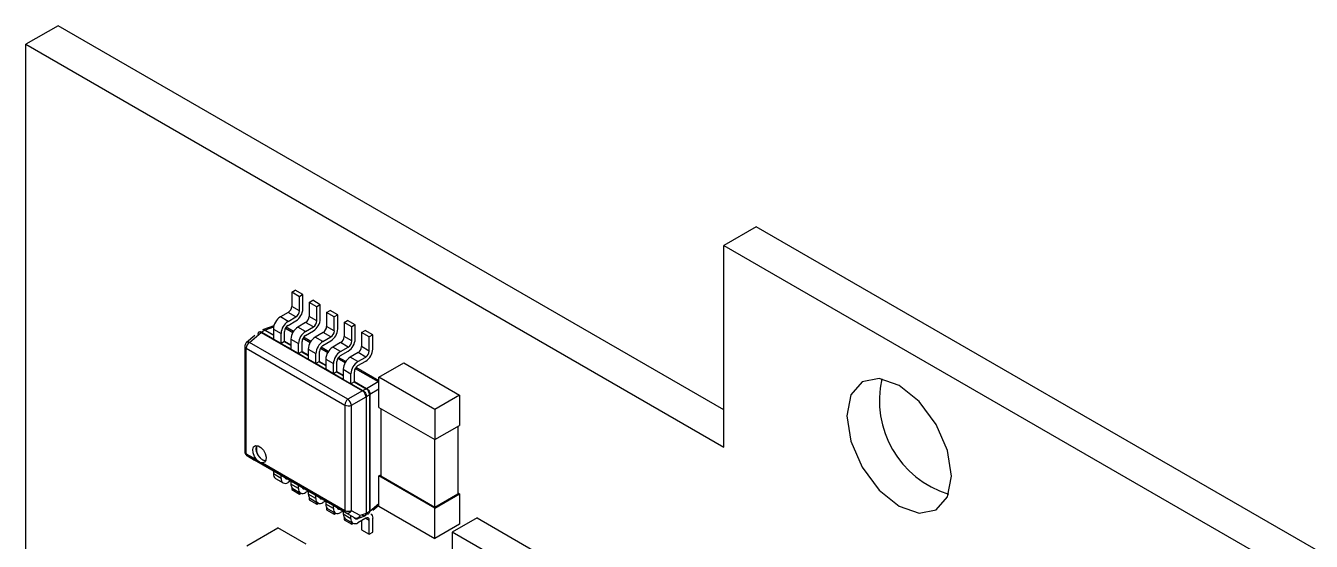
# Model space of a CAD drawing. Header units: millimetres. Extents: x -3 to 395, y 18 to 269.
# Drawn here: x 292.12 to 318.17, y 138.36 to 148.82 of the extents above; entities that cross this region are included whole.
import ezdxf

# ---------------------------------------------------------------- set-up
doc = ezdxf.new("R2010")
doc.units = ezdxf.units.MM

msp = doc.modelspace()

# ---------------------------------------------------------------- linework, layer by layer
at = {"color": 7, "linetype": 'Continuous', "lineweight": 25}
for p, q in [((292.779, 148.816), (292.124, 148.439)), ((306.266, 141.03), (292.779, 148.816)), ((292.124, 137.186), (292.124, 148.439)), ((292.124, 148.439), (306.266, 140.274)), ((306.921, 144.735), (306.266, 144.357)), ((363.489, 112.079), (306.921, 144.735)), ((306.266, 140.274), (306.266, 144.357)), ((306.266, 144.357), (362.834, 111.701)), ((297.512, 143.412), (297.583, 143.452)), ((297.668, 143.322), (297.512, 143.412)), ((297.512, 143.412), (297.512, 143.126)), ((297.739, 143.363), (297.583, 143.452)), ((297.739, 143.363), (297.668, 143.322)), ((297.668, 143.036), (297.668, 143.322)), ((297.739, 143.077), (297.739, 143.363)), ((297.866, 143.207), (297.937, 143.248)), ((298.092, 143.158), (297.937, 143.248)), ((297.442, 143.003), (297.283, 142.911)), ((297.597, 142.913), (297.442, 143.003)), ((297.668, 143.036), (297.512, 143.126)), ((298.022, 143.118), (297.866, 143.207)), ((297.866, 143.207), (297.866, 142.922)), ((298.092, 143.158), (298.022, 143.118)), ((298.022, 142.832), (298.022, 143.118)), ((298.092, 142.873), (298.092, 143.158)), ((298.22, 143.003), (298.29, 143.044)), ((298.375, 142.914), (298.22, 143.003)), ((298.22, 143.003), (298.22, 142.718)), ((298.446, 142.954), (298.29, 143.044)), ((297.15, 142.73), (296.92, 142.647)), ((297.438, 142.822), (297.283, 142.911)), ((297.438, 142.822), (297.597, 142.913)), ((297.438, 142.74), (297.597, 142.832)), ((297.795, 142.799), (297.636, 142.707)), ((297.792, 142.618), (297.636, 142.707)), ((297.792, 142.618), (297.951, 142.709)), ((297.951, 142.709), (297.795, 142.799)), ((298.022, 142.832), (297.866, 142.922)), ((298.375, 142.628), (298.22, 142.718)), ((298.446, 142.954), (298.375, 142.914)), ((298.375, 142.628), (298.375, 142.914)), ((298.446, 142.669), (298.446, 142.954)), ((298.573, 142.799), (298.644, 142.84)), ((298.729, 142.709), (298.573, 142.799)), ((298.573, 142.799), (298.573, 142.513)), ((298.799, 142.75), (298.644, 142.84)), ((298.799, 142.75), (298.729, 142.709)), ((298.729, 142.424), (298.729, 142.709)), ((298.799, 142.464), (298.799, 142.75)), ((296.768, 142.537), (296.599, 142.394)), ((296.657, 142.394), (296.897, 142.599)), ((296.905, 142.603), (296.897, 142.599)), ((296.897, 142.599), (298.948, 141.415)), ((296.968, 142.64), (296.905, 142.603)), ((296.975, 142.644), (296.968, 142.64)), ((297.141, 142.666), (297.297, 142.577)), ((297.141, 142.666), (297.141, 142.462)), ((297.297, 142.373), (297.141, 142.462)), ((297.297, 142.373), (297.297, 142.577)), ((297.368, 142.413), (297.368, 142.618)), ((297.546, 142.618), (297.398, 142.703)), ((297.495, 142.462), (297.65, 142.373)), ((297.495, 142.462), (297.495, 142.258)), ((297.9, 142.414), (297.752, 142.499)), ((297.792, 142.536), (297.951, 142.628)), ((298.149, 142.595), (297.99, 142.503)), ((298.145, 142.413), (297.99, 142.503)), ((298.145, 142.413), (298.304, 142.505)), ((298.304, 142.505), (298.149, 142.595)), ((298.729, 142.424), (298.573, 142.513)), ((298.927, 142.595), (298.997, 142.636)), ((299.082, 142.505), (298.927, 142.595)), ((298.927, 142.595), (298.927, 142.309)), ((299.153, 142.546), (298.997, 142.636)), ((299.153, 142.546), (299.082, 142.505)), ((299.082, 142.22), (299.082, 142.505)), ((299.153, 142.26), (299.153, 142.546)), ((296.564, 142.317), (296.564, 140.179)), ((296.593, 142.277), (298.587, 141.125)), ((296.593, 140.138), (296.593, 142.277)), ((298.651, 141.243), (296.657, 142.394)), ((297.368, 142.413), (297.297, 142.373)), ((297.65, 142.168), (297.495, 142.258)), ((297.65, 142.168), (297.65, 142.373)), ((297.721, 142.209), (297.65, 142.168)), ((297.721, 142.209), (297.721, 142.413)), ((297.848, 142.258), (298.004, 142.168)), ((297.848, 142.258), (297.848, 142.054)), ((298.075, 142.005), (298.075, 142.209)), ((298.253, 142.209), (298.106, 142.295)), ((298.145, 142.332), (298.304, 142.424)), ((298.502, 142.391), (298.343, 142.299)), ((298.499, 142.209), (298.343, 142.299)), ((298.499, 142.209), (298.658, 142.301)), ((298.499, 142.128), (298.658, 142.22)), ((298.658, 142.301), (298.502, 142.391)), ((298.856, 142.187), (298.697, 142.095)), ((299.012, 142.097), (298.856, 142.187)), ((299.082, 142.22), (298.927, 142.309)), ((298.004, 141.964), (297.848, 142.054)), ((298.004, 141.964), (298.004, 142.168)), ((298.075, 142.005), (298.004, 141.964)), ((298.202, 142.054), (298.357, 141.964)), ((298.202, 142.054), (298.202, 141.85)), ((298.357, 141.76), (298.357, 141.964)), ((298.428, 141.801), (298.428, 142.005)), ((298.607, 142.005), (298.459, 142.091)), ((298.852, 142.005), (298.697, 142.095)), ((298.852, 142.005), (299.012, 142.097)), ((298.852, 141.924), (299.012, 142.015)), ((299.28, 141.688), (299.782, 141.979)), ((299.782, 141.979), (300.914, 141.326)), ((298.357, 141.76), (298.202, 141.85)), ((298.428, 141.801), (298.357, 141.76)), ((298.555, 141.85), (298.711, 141.76)), ((298.555, 141.85), (298.555, 141.646)), ((298.711, 141.556), (298.711, 141.76)), ((298.782, 141.597), (298.782, 141.801)), ((299.28, 141.617), (298.813, 141.886)), ((300.411, 141.035), (299.28, 141.688)), ((299.28, 141.076), (299.28, 141.688)), ((298.711, 141.556), (298.555, 141.646)), ((298.948, 141.415), (298.651, 141.243)), ((298.782, 141.597), (298.711, 141.556)), ((298.948, 141.415), (298.955, 141.419)), ((298.955, 141.419), (299.018, 141.456)), ((299.018, 141.456), (299.026, 141.46)), ((299.026, 141.46), (299.266, 141.599)), ((298.721, 141.121), (299.018, 141.293)), ((299.026, 141.297), (299.018, 141.293)), ((299.018, 141.293), (299.018, 138.925)), ((299.026, 141.297), (299.089, 141.334)), ((299.026, 138.929), (299.026, 141.297)), ((299.096, 141.338), (299.089, 141.334)), ((299.089, 141.334), (299.089, 138.966)), ((299.096, 141.338), (299.096, 138.97)), ((300.914, 141.326), (300.411, 141.035)), ((300.914, 141.326), (300.914, 140.713)), ((298.587, 141.125), (298.587, 138.987)), ((298.721, 138.983), (298.721, 141.121)), ((299.28, 141.076), (300.411, 140.423)), ((299.315, 141.056), (299.315, 139.688)), ((300.411, 141.035), (300.411, 140.423)), ((300.411, 140.423), (300.914, 140.713)), ((300.878, 140.693), (300.878, 139.325)), ((300.411, 139.055), (300.411, 140.423)), ((296.593, 140.138), (296.801, 140.018)), ((298.608, 138.941), (296.614, 140.093)), ((296.614, 140.093), (296.756, 140.01)), ((298.784, 138.84), (296.756, 140.01)), ((296.918, 139.951), (298.587, 138.987)), ((297.141, 139.788), (297.141, 139.727)), ((297.297, 139.637), (297.141, 139.727)), ((297.183, 139.635), (297.338, 139.546)), ((297.297, 139.637), (297.297, 139.698)), ((297.491, 139.586), (297.438, 139.555)), ((297.495, 139.584), (297.495, 139.523)), ((299.28, 139.688), (299.315, 139.708)), ((300.411, 139.035), (299.28, 139.688)), ((299.28, 139.076), (299.28, 139.688)), ((299.315, 139.688), (300.411, 139.055)), ((297.65, 139.433), (297.495, 139.523)), ((297.512, 139.454), (297.512, 139.41)), ((297.512, 139.41), (297.668, 139.321)), ((297.536, 139.431), (297.692, 139.341)), ((297.65, 139.433), (297.65, 139.494)), ((297.668, 139.321), (297.668, 139.355)), ((297.668, 139.321), (297.698, 139.338)), ((297.845, 139.382), (297.792, 139.351)), ((297.848, 139.38), (297.848, 139.319)), ((300.411, 139.055), (300.878, 139.325)), ((300.411, 139.035), (300.914, 139.325)), ((300.878, 139.345), (300.914, 139.325)), ((300.914, 139.325), (300.914, 138.713)), ((298.004, 139.229), (297.848, 139.319)), ((297.866, 139.25), (297.866, 139.206)), ((297.866, 139.206), (298.022, 139.117)), ((297.89, 139.227), (298.045, 139.137)), ((298.004, 139.229), (298.004, 139.29)), ((298.022, 139.117), (298.022, 139.151)), ((298.022, 139.117), (298.052, 139.134)), ((298.198, 139.178), (298.145, 139.147)), ((298.202, 139.176), (298.202, 139.115)), ((298.357, 139.025), (298.202, 139.115)), ((298.357, 139.025), (298.357, 139.086)), ((299.155, 138.991), (299.28, 139.097)), ((299.28, 139.076), (300.411, 138.422)), ((298.22, 139.046), (298.22, 139.002)), ((298.22, 139.002), (298.375, 138.912)), ((298.243, 139.023), (298.399, 138.933)), ((298.375, 138.912), (298.375, 138.947)), ((298.375, 138.912), (298.405, 138.93)), ((298.552, 138.974), (298.499, 138.943)), ((298.555, 138.972), (298.555, 138.911)), ((298.711, 138.821), (298.555, 138.911)), ((298.573, 138.842), (298.573, 138.798)), ((298.597, 138.819), (298.752, 138.729)), ((298.784, 138.84), (298.608, 138.941)), ((298.711, 138.821), (298.711, 138.882)), ((298.897, 138.882), (298.721, 138.983)), ((298.881, 138.837), (298.852, 138.821)), ((299.012, 138.831), (298.852, 138.739)), ((298.868, 138.832), (299.003, 138.881)), ((299.018, 138.925), (298.897, 138.882)), ((299.018, 138.925), (299.026, 138.929)), ((299.089, 138.966), (299.026, 138.929)), ((299.089, 138.966), (299.096, 138.97)), ((299.153, 138.545), (299.153, 138.831)), ((300.411, 138.422), (300.411, 139.035)), ((301.267, 138.835), (300.764, 138.545)), ((301.267, 138.835), (302.399, 138.182)), ((296.604, 138.27), (297.232, 138.633)), ((297.807, 138.302), (297.232, 138.633)), ((298.573, 138.798), (298.729, 138.708)), ((298.729, 138.708), (298.729, 138.743)), ((298.729, 138.708), (298.759, 138.726)), ((298.927, 138.782), (298.927, 138.594)), ((298.927, 138.594), (299.082, 138.504)), ((299.082, 138.504), (299.082, 138.79)), ((299.082, 138.504), (299.153, 138.545)), ((300.914, 138.713), (300.411, 138.422)), ((300.764, 138.545), (300.764, 137.933)), ((301.896, 137.892), (300.764, 138.545))]:
    msp.add_line(p, q, dxfattribs=at)
at = {"color": 8, "linetype": 'Continuous', "lineweight": 25}
for p, q in [((296.905, 142.603), (297.141, 142.467)), ((296.968, 142.64), (297.141, 142.54)), ((297.145, 142.704), (296.975, 142.644)), ((296.975, 142.644), (297.141, 142.548)), ((297.386, 142.684), (297.534, 142.599)), ((297.74, 142.48), (297.888, 142.395)), ((297.3, 142.375), (297.495, 142.263)), ((297.364, 142.411), (297.495, 142.336)), ((297.368, 142.417), (297.495, 142.344)), ((297.717, 142.207), (297.848, 142.132)), ((297.721, 142.213), (297.848, 142.14)), ((298.094, 142.276), (298.242, 142.19)), ((297.654, 142.171), (297.848, 142.058)), ((298.008, 141.966), (298.202, 141.854)), ((298.071, 142.003), (298.202, 141.927)), ((298.075, 142.009), (298.202, 141.935)), ((298.447, 142.072), (298.595, 141.986)), ((298.361, 141.762), (298.555, 141.65)), ((298.424, 141.799), (298.555, 141.723)), ((298.428, 141.805), (298.555, 141.731)), ((298.801, 141.868), (299.266, 141.599)), ((298.715, 141.558), (298.955, 141.419)), ((298.778, 141.595), (299.018, 141.456)), ((298.782, 141.601), (299.026, 141.46)), ((299.28, 141.444), (299.096, 141.338)), ((299.266, 141.599), (299.28, 141.591)), ((299.096, 138.97), (299.28, 139.126)), ((298.852, 138.821), (298.839, 138.828)), ((299.012, 138.831), (299.082, 138.79))]:
    msp.add_line(p, q, dxfattribs=at)
at = {"color": 8, "linetype": 'Continuous', "lineweight": 25, "flags": 128}
msp.add_lwpolyline([(299.266, 141.599), (299.279, 141.603), (299.28, 141.603)], dxfattribs=at)
at = {"color": 7, "linetype": 'Continuous', "lineweight": 25, "flags": 128}
for points in [[(308.754, 140.909), (308.835, 140.394), (309.065, 139.864), (309.409, 139.4), (309.815, 139.072), (310.22, 138.931), (310.565, 138.998), (310.794, 139.262), (310.875, 139.685), (310.794, 140.2), (310.565, 140.73), (310.22, 141.194), (309.815, 141.522), (309.409, 141.663), (309.065, 141.596), (308.835, 141.331), (308.754, 140.909)], [(296.801, 140.018), (296.756, 140.084), (296.729, 140.157), (296.723, 140.225), (296.741, 140.276), (296.78, 140.302), (296.831, 140.299), (296.888, 140.266), (296.94, 140.21), (296.978, 140.14), (296.996, 140.068), (296.99, 140.006), (296.963, 139.964), (296.918, 139.951)], [(298.852, 138.821), (298.839, 138.814), (298.825, 138.811), (298.813, 138.812), (298.802, 138.816), (298.794, 138.823), (298.787, 138.833), (298.785, 138.839)], [(299.112, 138.922), (299.112, 138.922), (299.129, 138.908), (299.142, 138.887), (299.15, 138.861), (299.153, 138.831)]]:
    msp.add_lwpolyline(points, dxfattribs=at)
at = {"color": 7, "linetype": 'Continuous', "lineweight": 25}
for centre, radius, start, end in [((297.359, 143.133), 0.154, 302.6068, 357.3938), ((297.432, 143.091), 0.307, 302.607, 357.3936), ((297.514, 143.043), 0.154, 302.6068, 357.3938), ((297.448, 142.653), 0.307, 122.6048, 177.3945), ((297.604, 142.563), 0.307, 122.6048, 177.3945), ((297.521, 142.611), 0.154, 122.6028, 177.3953), ((297.802, 142.448), 0.307, 122.6048, 177.3945), ((297.712, 142.929), 0.154, 302.6068, 357.3938), ((297.785, 142.887), 0.307, 302.607, 357.3936), ((297.868, 142.839), 0.154, 302.6068, 357.3938), ((298.066, 142.725), 0.154, 302.6068, 357.3938), ((297.957, 142.359), 0.307, 122.6048, 177.3945), ((297.875, 142.406), 0.154, 122.6028, 177.3953), ((298.155, 142.244), 0.307, 122.6048, 177.3945), ((298.139, 142.683), 0.307, 302.607, 357.3936), ((298.222, 142.635), 0.154, 302.6068, 357.3938), ((298.42, 142.52), 0.154, 302.6068, 357.3938), ((298.492, 142.478), 0.307, 302.607, 357.3936), ((296.749, 142.269), 0.156, 126.2992, 177.1691), ((298.311, 142.155), 0.307, 122.6048, 177.3945), ((298.228, 142.202), 0.154, 122.6028, 177.3953), ((298.509, 142.04), 0.307, 122.6048, 177.3945), ((298.664, 141.95), 0.307, 122.6048, 177.3945), ((298.575, 142.431), 0.154, 302.6068, 357.3938), ((298.773, 142.316), 0.154, 302.6068, 357.3938), ((298.846, 142.274), 0.307, 302.607, 357.3936), ((298.929, 142.227), 0.154, 302.6068, 357.3938), ((298.582, 141.998), 0.154, 122.6028, 177.3953), ((298.862, 141.836), 0.307, 122.6048, 177.3945), ((299.018, 141.746), 0.307, 122.6048, 177.3945), ((298.935, 141.794), 0.154, 122.6028, 177.3953), ((311.4, 141.212), 1.983, 167.0946, 252.9), ((298.743, 141.118), 0.156, 126.2992, 177.1691), ((298.531, 141.093), 0.192, 8.5205, 51.4771), ((298.658, 141.264), 0.156, 242.8342, 293.7005), ((296.643, 140.134), 0.0503, 174.3834, 234.2959), ((297.044, 140.234), 0.249, 163.5749, 256.4193), ((297.254, 139.723), 0.112, 177.8012, 230.8861), ((297.383, 139.623), 0.0873, 170.7873, 309.2003), ((297.408, 139.666), 0.0384, 195.2303, 284.7828), ((297.607, 139.519), 0.112, 177.8012, 230.8861), ((297.737, 139.419), 0.0873, 170.7873, 309.2003), ((297.761, 139.462), 0.0384, 195.2303, 284.7828), ((297.961, 139.314), 0.112, 177.8012, 230.8861), ((298.09, 139.215), 0.0873, 170.7873, 309.2003), ((298.115, 139.258), 0.0384, 195.2303, 284.7828), ((298.314, 139.11), 0.112, 177.8012, 230.8861), ((298.444, 139.011), 0.0873, 170.7873, 309.2003), ((298.468, 139.054), 0.0384, 195.2303, 284.7828), ((298.668, 138.906), 0.112, 177.8012, 230.8861), ((298.658, 139.126), 0.156, 242.8334, 293.7013), ((298.637, 138.982), 0.0503, 174.3834, 234.2959), ((298.642, 139.024), 0.0889, 247.6519, 332.9191), ((298.797, 138.807), 0.0873, 170.7873, 309.2003), ((298.818, 138.922), 0.0889, 247.6534, 332.91), ((298.845, 138.879), 0.0523, 296.1581, 2.5323), ((299.039, 138.797), 0.0437, 350.786, 129.209)]:
    msp.add_arc(centre, radius, start, end, dxfattribs=at)
at = {"color": 8, "linetype": 'Continuous', "lineweight": 25}
for centre, radius, start, end in [((296.612, 142.321), 0.0486, 184.5301, 246.8236), ((296.628, 142.348), 0.0539, 58.583, 122.7646), ((296.614, 140.184), 0.0498, 185.3878, 245.9317)]:
    msp.add_arc(centre, radius, start, end, dxfattribs=at)
at = {"color": 7, "linetype": 'Continuous', "lineweight": 25}
for points, knots in [([(296.897, 142.599), (296.887, 142.602), (296.867, 142.609), (296.843, 142.603), (296.828, 142.586), (296.827, 142.567), (296.827, 142.558)], [0, 0, 0, 0, 0.2500094, 0.49999, 0.7499906, 1, 1, 1, 1]), ([(296.834, 142.562), (296.835, 142.573), (296.837, 142.593), (296.853, 142.61), (296.877, 142.616), (296.895, 142.607), (296.905, 142.603)], [0, 0, 0, 0, 0.2500294, 0.5000097, 0.7500034, 1, 1, 1, 1]), ([(296.577, 142.367), (296.572, 142.355), (296.564, 142.339), (296.564, 142.322), (296.564, 142.317)], [0, 0, 0, 0, 0.753088, 1, 1, 1, 1]), ([(296.6, 142.393), (296.597, 142.391), (296.588, 142.384), (296.582, 142.375), (296.577, 142.367)], [0, 0, 0, 0, 0.27587, 1, 1, 1, 1]), ([(299.018, 141.293), (299.016, 141.304), (299.012, 141.325), (298.995, 141.361), (298.973, 141.394), (298.956, 141.408), (298.948, 141.415)], [0, 0, 0, 0, 0.250007, 0.500009, 0.750012, 1, 1, 1, 1]), ([(298.955, 141.419), (298.964, 141.413), (298.983, 141.4), (299.006, 141.367), (299.023, 141.331), (299.025, 141.308), (299.026, 141.297)], [0, 0, 0, 0, 0.249975, 0.499991, 0.749973, 1, 1, 1, 1]), ([(299.089, 141.334), (299.088, 141.345), (299.086, 141.367), (299.07, 141.404), (299.046, 141.436), (299.028, 141.449), (299.018, 141.456)], [0, 0, 0, 0, 0.250027, 0.500009, 0.750025, 1, 1, 1, 1]), ([(299.026, 141.46), (299.036, 141.454), (299.056, 141.442), (299.08, 141.41), (299.095, 141.373), (299.096, 141.35), (299.096, 141.338)], [0, 0, 0, 0, 0.249988, 0.499991, 0.749993, 1, 1, 1, 1]), ([(296.564, 140.179), (296.564, 140.178), (296.563, 140.166), (296.569, 140.143), (296.585, 140.113), (296.604, 140.1), (296.614, 140.093)], [0, 0, 0, 0, 0.046539, 0.339316, 0.662014, 1, 1, 1, 1]), ([(296.982, 139.991), (296.965, 139.996), (296.93, 140.005), (296.875, 140.049), (296.83, 140.111), (296.799, 140.181), (296.788, 140.25), (296.798, 140.284), (296.802, 140.301)], [0, 0, 0, 0, 0.166393, 0.33304, 0.500929, 0.667565, 0.835466, 1, 1, 1, 1]), ([(296.918, 139.951), (296.904, 139.953), (296.885, 139.957), (296.851, 139.976), (296.824, 139.994), (296.806, 140.014), (296.801, 140.018)], [0, 0, 0, 0, 0.379338, 0.499997, 0.879596, 1, 1, 1, 1]), ([(298.784, 138.84), (298.789, 138.838), (298.801, 138.83), (298.816, 138.828), (298.824, 138.827)], [0, 0, 0, 0, 0.378729, 1, 1, 1, 1]), ([(298.824, 138.827), (298.838, 138.827), (298.853, 138.826), (298.866, 138.832), (298.868, 138.833)], [0, 0, 0, 0, 0.885318, 1, 1, 1, 1]), ([(299.018, 138.925), (299.016, 138.915), (299.012, 138.894), (298.995, 138.876), (298.973, 138.871), (298.956, 138.88), (298.948, 138.884)], [0, 0, 0, 0, 0.250012, 0.499981, 0.750016, 1, 1, 1, 1]), ([(299.026, 138.929), (299.025, 138.919), (299.023, 138.899), (299.006, 138.881), (298.983, 138.876), (298.964, 138.884), (298.955, 138.888)], [0, 0, 0, 0, 0.249986, 0.500014, 0.750009, 1, 1, 1, 1]), ([(299.089, 138.966), (299.088, 138.956), (299.086, 138.935), (299.07, 138.918), (299.046, 138.912), (299.028, 138.921), (299.018, 138.925)], [0, 0, 0, 0, 0.249986, 0.500014, 0.750009, 1, 1, 1, 1])]:
    msp.add_open_spline(points, degree=3, knots=knots, dxfattribs=at)

doc.saveas('drawing.dxf')
